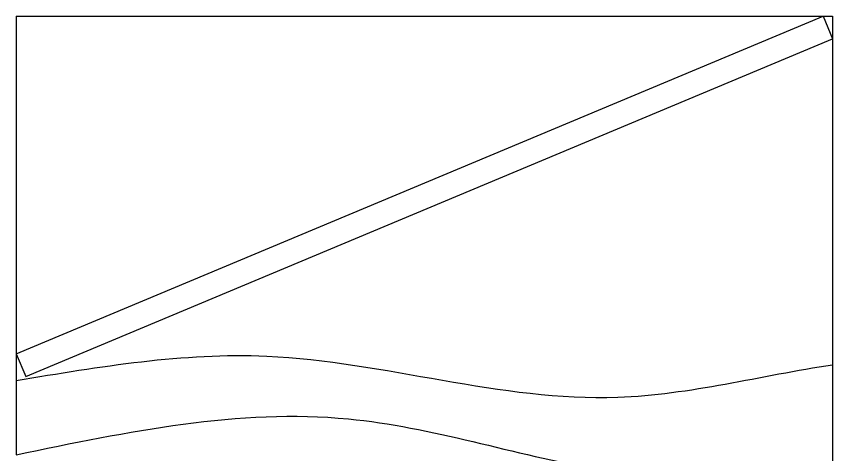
# Model space of a CAD drawing. Header units: centimetres. Extents: x 979 to 9691, y 560 to 2724.
# Drawn here: x 979 to 2979, y 1642 to 2717 of the extents above; entities that cross this region are included whole.
import ezdxf

# ---------------------------------------------------------------- set-up
doc = ezdxf.new("R2010")
doc.units = ezdxf.units.CM
doc.layers.add('A-ANNO-SYMB', color=3, linetype='Continuous')
doc.layers.add('MURO', color=1, linetype='Continuous')

msp = doc.modelspace()

# ---------------------------------------------------------------- linework, layer by layer
for p, q in [((978.7, 2716.5), (2978.7, 2716.5)), ((978.7, 2716.5), (978.7, 1823.6)), ((2978.7, 2716.5), (2978.7, 710.2)), ((978.7, 1823.6), (978.7, 1641.8))]:
    msp.add_line(p, q)
for points, knots in [([(978.7, 1823.6), (1183.3, 1858), (1675.2, 1940.7), (2343.1, 1711.8), (2803.2, 1836.3), (2978.7, 1862.1)], [0, 0, 0, 0, 616.486041, 1482.5028, 2014.767007, 2014.767007, 2014.767007, 2014.767007]), ([(978.7, 1641.8), (1251.8, 1698.5), (1733.4, 1798.6), (2381.6, 1579.7), (2791.5, 1565.9), (2978.7, 1605.8)], [0, 0, 0, 0, 818.160799, 1442.919983, 2017.077223, 2017.077223, 2017.077223, 2017.077223])]:
    msp.add_open_spline(points, degree=3, knots=knots)
at = {"layer": 'A-ANNO-SYMB', "color": 1}
msp.add_line((2955.6, 2716.5), (2978.7, 2661.2), dxfattribs=at)
at = {"layer": 'MURO'}
for p, q in [((978.7, 1888.8), (2955.6, 2716.5)), ((1001.9, 1833.4), (2978.7, 2661.2)), ((978.7, 1888.8), (1001.9, 1833.4))]:
    msp.add_line(p, q, dxfattribs=at)

doc.saveas('drawing.dxf')
